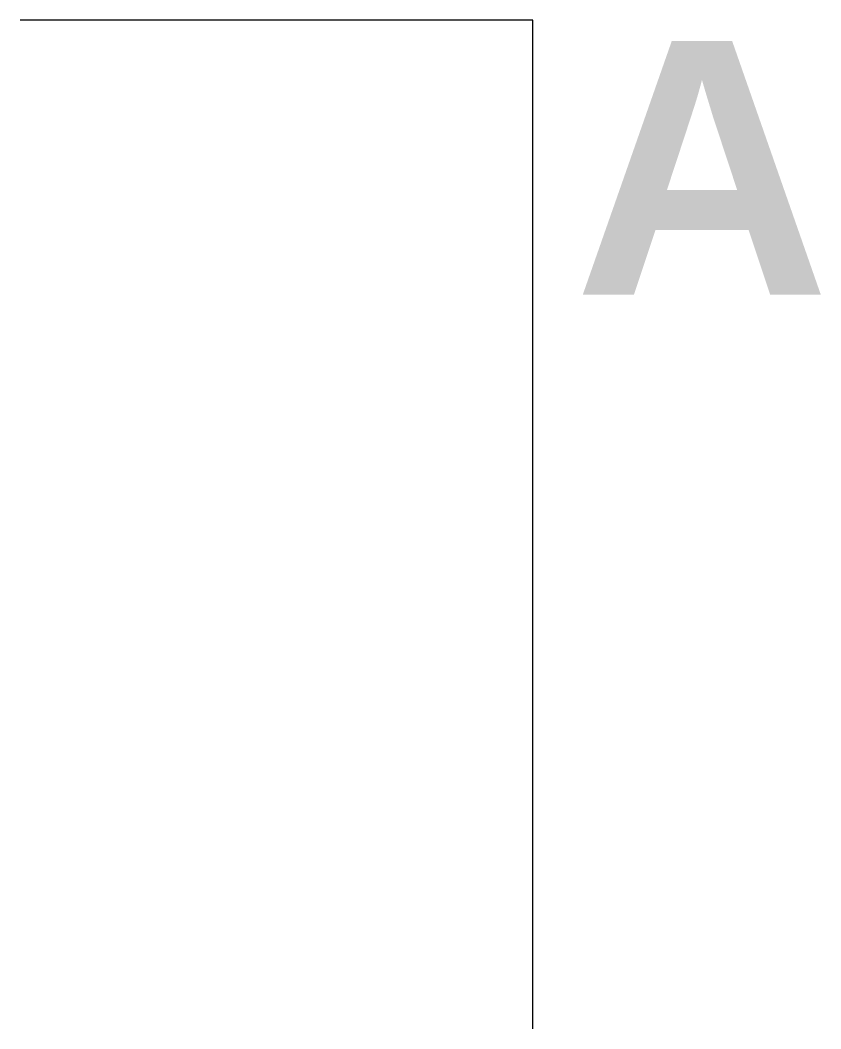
# Model space of a CAD drawing. Header units: metres. Extents: x 0 to 63, y -79.5 to 0.
import ezdxf
from ezdxf.enums import TextEntityAlignment as Align

# ---------------------------------------------------------------- set-up
doc = ezdxf.new("R2010")
doc.units = ezdxf.units.M
doc.header["$LTSCALE"] = 5
doc.header["$MEASUREMENT"] = 0
doc.layers.get('0').update_dxf_attribs({"color": 30})
doc.layers.add('G-HEDGE', color=96, linetype='Continuous', lineweight=25)
doc.styles.add('ARIAL-BOLD', font='')
doc.styles.get('ARIAL-BOLD').set_extended_font_data('Arial', bold=True)

msp = doc.modelspace()

# ---------------------------------------------------------------- linework, layer by layer
at = {"color": 7}
msp.add_lwpolyline([(40.358, -79.461), (40.358, 0), (0, 0)], dxfattribs=at)

# ---------------------------------------------------------------- texts
at = {"layer": 'G-HEDGE', "style": 'ARIAL-BOLD'}
msp.add_attdef('A', text='', height=20, dxfattribs=at).set_placement((53.686, -11.63), align=Align.MIDDLE_CENTER)

doc.saveas('drawing.dxf')
